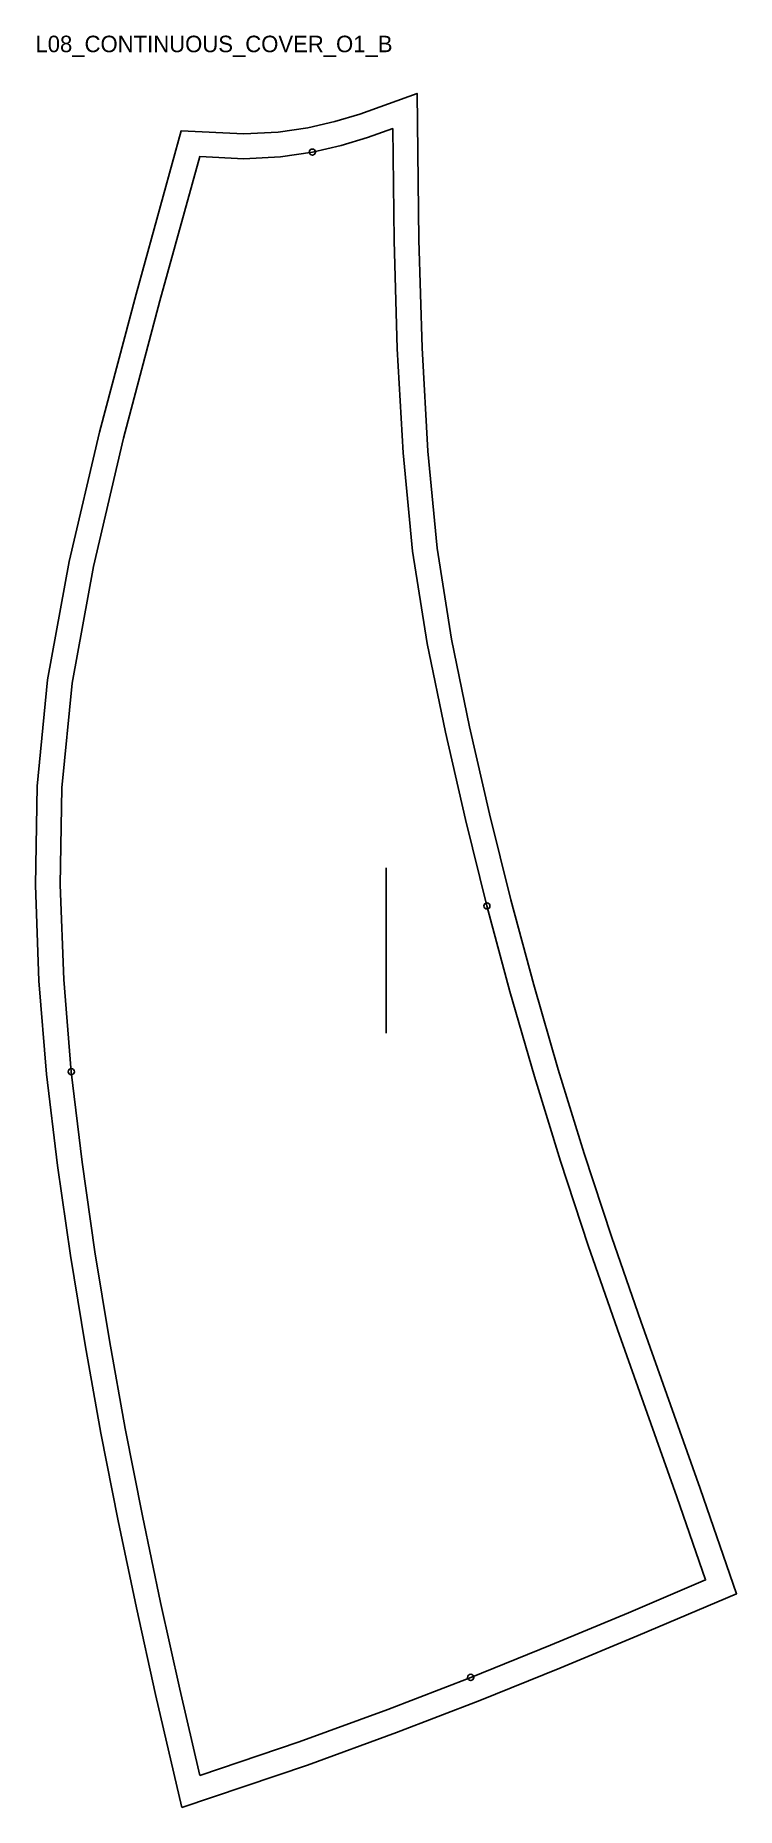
# Model space of a CAD drawing. Header units: millimetres. Extents: x -80 to 260, y -16 to 843.
import ezdxf

# ---------------------------------------------------------------- set-up
doc = ezdxf.new("R2010")
doc.units = ezdxf.units.MM
for name, color, linetype in [('CUT', 1, 'Continuous'), ('GRAIN', 3, 'Continuous'), ('ID', 7, 'Continuous'), ('NOTCH', 2, 'Continuous'), ('SEAM', 5, 'Continuous')]:
    doc.layers.add(name, color=color, linetype=linetype)

msp = doc.modelspace()

# ---------------------------------------------------------------- linework, layer by layer
at = {"layer": 'CUT'}
msp.add_lwpolyline([(-8.7, -15.61), (-21.39, 39.16), (-30.7, 81.17), (-39.54, 123.36), (-47.87, 165.8), (-55.58, 208.59), (-62.61, 251.79), (-68.94, 295.4), (-74.18, 339.68), (-77.89, 384.88), (-79.6, 431.24), (-78.81, 479.15), (-73.69, 530.7), (-63.23, 588.1), (-48.5, 650.67), (-30.84, 717.5), (-9.01, 796.65), (21.3, 795.15), (37.95, 796.04), (52.38, 798.17), (65.42, 801.15), (77.59, 804.78), (105.3, 814.76), (106.13, 743.83), (107.69, 691.5), (110.49, 641.54), (115, 594.49), (121.95, 550.42), (130.76, 507.86), (140.36, 465.79), (150.73, 424.2), (161.86, 382.98), (173.7, 342), (186.21, 301.21), (199.62, 260.55), (213.72, 219.96), (228.14, 179.41), (242.49, 138.93), (260.1, 87.98), (212.36, 67.69), (174.45, 51.91), (135.71, 36.27), (95.4, 20.7), (52.17, 4.98), (-8.7, -15.61)], close=True, dxfattribs=at)
at = {"layer": 'GRAIN'}
msp.add_line((90.25, 359.57), (90.25, 439.57), dxfattribs=at)
at = {"layer": 'NOTCH'}
for centre in [(54.59, 786.36), (139.12, 421.19), (-62.24, 340.88), (131.3, 47.43)]:
    msp.add_circle(centre, 1.5, dxfattribs=at)
at = {"layer": 'SEAM'}
msp.add_lwpolyline([(0, 0), (-9.69, 41.81), (-18.97, 83.7), (-27.78, 125.75), (-36.07, 168.02), (-43.75, 210.62), (-50.75, 253.61), (-57.04, 296.97), (-62.24, 340.88), (-65.91, 385.59), (-67.6, 431.36), (-66.82, 478.46), (-61.79, 529.03), (-51.47, 585.65), (-36.86, 647.76), (-19.26, 714.37), (0, 784.19), (21.33, 783.14), (39.15, 784.09), (54.59, 786.36), (68.48, 789.54), (81.34, 793.38), (93.5, 797.76), (94.14, 743.59), (95.7, 690.99), (98.52, 640.63), (103.09, 592.98), (110.14, 548.26), (119.03, 505.31), (128.69, 463), (139.12, 421.19), (150.3, 379.75), (162.19, 338.58), (174.78, 297.57), (188.25, 256.7), (202.4, 215.98), (216.83, 175.4), (231.17, 134.97), (245.1, 94.64), (207.71, 78.75), (169.9, 63.01), (131.3, 47.43), (91.19, 31.94), (48.19, 16.3)], close=True, dxfattribs=at)

# ---------------------------------------------------------------- texts
at = {"layer": 'ID'}
msp.add_text('L08_CONTINUOUS_COVER_O1_B', height=8, dxfattribs=at).set_placement((-79.6, 834.76))

doc.saveas('drawing.dxf')
